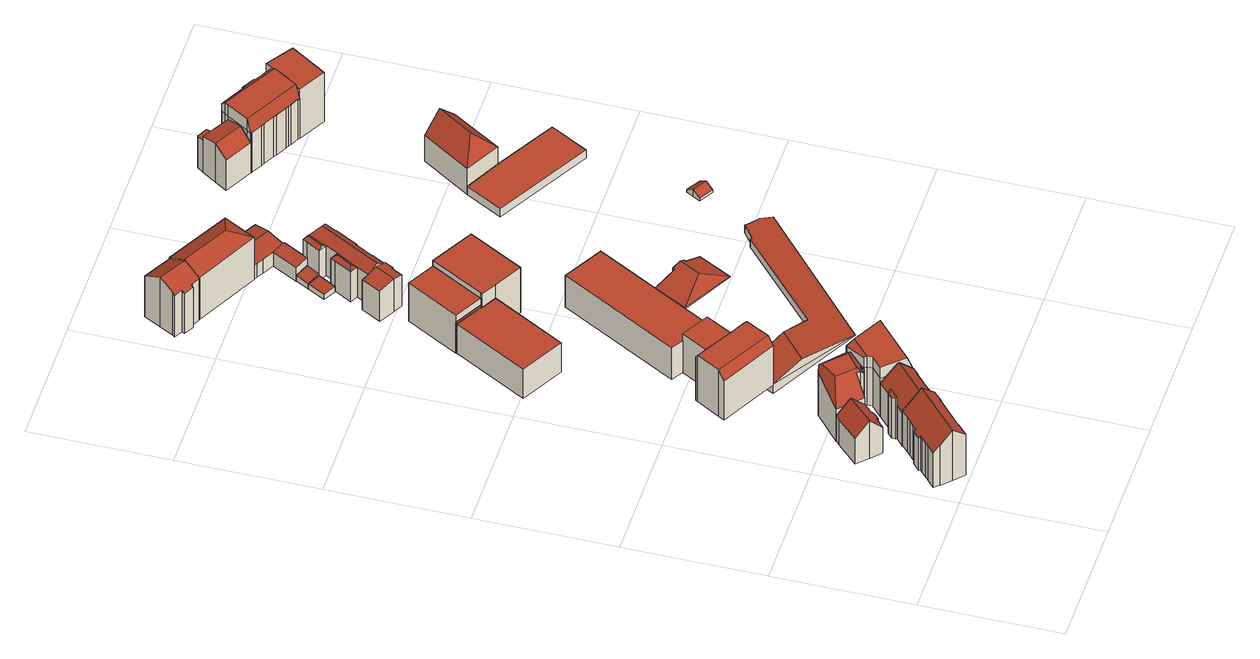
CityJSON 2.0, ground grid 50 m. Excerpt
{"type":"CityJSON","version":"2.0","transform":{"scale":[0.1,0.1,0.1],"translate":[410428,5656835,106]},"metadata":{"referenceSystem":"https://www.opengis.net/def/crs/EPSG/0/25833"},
"CityObjects":{
"building1":{"type":"Building","attributes":{"Dachtyp_tdc":"tdcGableRoof","Gemeindeschluessel":14612000,"Dachneigung":45.26,"QualitaetDacherkennung":53,"Geometrietyp2DReferenz":"3000","measuredHeight":22.26,"function":"31001_9998","roofType":"3100"},"geometry":[{"type":"Solid","lod":"2","boundaries":[[[[0,1,2,3]],[[1,4,5,2]],[[4,6,7,5]],[[6,8,9,7]],[[8,10,11,9]],[[10,12,13,11]],[[12,14,15,13]],[[14,16,17,15]],[[16,18,19,17]],[[18,20,21,19]],[[20,22,23,21]],[[22,24,25,23]],[[24,26,27,25]],[[26,28,29,27]],[[28,30,31,29]],[[30,32,33,31]],[[32,34,35,33]],[[34,36,37,35]],[[36,38,39,37]],[[38,40,41,39]],[[40,42,43,41]],[[42,44,45,43]],[[44,0,3,45]],[[40,38,36,34,32,30,28,26,24,22,20,18,16,14,12,10]],[[10,8,6,4,1,0,44,42,40]],[[3,2,5,7,9,11,13,15,17,19,21,23,25,27,29,31,33,35,37,39,41,43,45]]]],"semantics":{"surfaces":[{"type":"WallSurface"},{"type":"RoofSurface"},{"type":"GroundSurface"}],"values":[[0,0,0,0,0,0,0,0,0,0,0,0,0,0,0,0,0,0,0,0,0,0,0,1,1,2]]}}]},
"building2":{"type":"Building","attributes":{"Dachtyp_tdc":"tdcGableRoof","Gemeindeschluessel":14612000,"Dachneigung":45.04,"QualitaetDacherkennung":63,"Geometrietyp2DReferenz":"3000","measuredHeight":16.46,"function":"31001_9998","roofType":"3100"},"geometry":[{"type":"Solid","lod":"2","boundaries":[[[[46,47,48,49]],[[47,50,51,48]],[[50,52,53,51]],[[52,54,55,53]],[[54,56,57,55]],[[56,58,59,57]],[[58,60,61,59]],[[60,62,63,61]],[[62,64,65,63]],[[64,66,67,65]],[[66,68,69,67]],[[68,70,71,69]],[[70,72,73,71]],[[72,46,49,73]],[[68,66,64,62,60]],[[60,58,56,54,52,50,47,46,72,70,68]],[[49,48,51,53,55,57,59,61,63,65,67,69,71,73]]]],"semantics":{"surfaces":[{"type":"WallSurface"},{"type":"RoofSurface"},{"type":"GroundSurface"}],"values":[[0,0,0,0,0,0,0,0,0,0,0,0,0,0,1,1,2]]}}]},
"building3":{"type":"Building","attributes":{"Gemeindeschluessel":14612000,"Geometrietyp2DReferenz":"3000","function":"31001_9998","roofType":"9999"},"children":["building3-1","building3-2"]},
"building3-1":{"type":"BuildingPart","attributes":{"Dachtyp_tdc":"tdcGableRoof","Dachneigung":44.86,"QualitaetDacherkennung":52,"Geometrietyp2DReferenz":"3000","measuredHeight":21.3,"roofType":"3100"},"parents":["building3"],"geometry":[{"type":"MultiSurface","lod":"2","boundaries":[[[74,75,76,77]],[[75,78,79,76]],[[78,80,81,79]],[[80,82,83,81]],[[82,84,85,83]],[[84,86,87,85]],[[86,88,89,87]],[[88,90,91,89]],[[90,92,93,91]],[[94,95,96]],[[95,97,98,96]],[[97,99,100,98]],[[99,101,102,100]],[[101,103,104,102]],[[103,74,77,104]],[[99,97,95,94,92,90,88,86]],[[86,84,82,80,78,75,74,103,101,99]],[[77,76,79,81,83,85,87,89,91,93,96,98,100,102,104]]],"semantics":{"surfaces":[{"type":"WallSurface"},{"type":"RoofSurface"},{"type":"GroundSurface"}],"values":[0,0,0,0,0,0,0,0,0,0,0,0,0,0,0,1,1,2]}}]},
"building3-2":{"type":"BuildingPart","attributes":{"Dachtyp_tdc":"tdcPolyFlatRoof","Dachneigung":35.44,"QualitaetDacherkennung":41,"Geometrietyp2DReferenz":"3000","measuredHeight":18.34,"roofType":"2100"},"parents":["building3"],"geometry":[{"type":"MultiSurface","lod":"2","boundaries":[[[105,106,107,93,92]],[[106,108,109,107]],[[108,110,111,109]],[[110,112,113,111]],[[112,114,94,96,113]],[[114,112,110,108,106,105]],[[93,107,109,111,113,96]]],"semantics":{"surfaces":[{"type":"WallSurface"},{"type":"RoofSurface"},{"type":"GroundSurface"}],"values":[0,0,0,0,0,1,2]}}]},
"building4":{"type":"Building","attributes":{"Dachtyp_tdc":"tdcFreeFormRoof","Gemeindeschluessel":14612000,"Dachneigung":48.27,"QualitaetDacherkennung":32,"Geometrietyp2DReferenz":"3000","measuredHeight":21.83,"function":"31001_9998","roofType":"5000"},"geometry":[{"type":"Solid","lod":"2","boundaries":[[[[115,116,117,118]],[[116,119,120,117]],[[119,121,122,120]],[[121,123,124,122]],[[121,125,126,127,128,123]],[[129,130,131,132,128,127]],[[133,134,135,130,129]],[[136,134,133,126,125,119,116,115]],[[126,133,129,127]],[[135,131,130]],[[136,135,134]],[[121,119,125]],[[124,137,138,139,140,141,118,117,120,122]],[[123,128,137,124]],[[128,132,138,137]],[[132,131,139,138]],[[131,135,140,139]],[[135,136,141,140]],[[136,115,118,141]]]],"semantics":{"surfaces":[{"type":"WallSurface"},{"type":"RoofSurface"},{"type":"GroundSurface"}],"values":[[0,0,0,0,1,1,1,1,1,0,0,0,2,0,0,0,0,0,0]]}}]},
"building5":{"type":"Building","attributes":{"Dachtyp_tdc":"tdcFreeFormRoof","Gemeindeschluessel":14612000,"Dachneigung":0.909,"QualitaetDacherkennung":55,"Geometrietyp2DReferenz":"3000","measuredHeight":21.91,"function":"31001_9998","roofType":"5000"},"geometry":[{"type":"Solid","lod":"2","boundaries":[[[[142,143,141,144]],[[143,145,140,141]],[[145,146,147,140]],[[146,148,149,147]],[[148,150,151,149]],[[150,152,153,151]],[[152,154,155,153]],[[154,156,157,155]],[[156,142,144,157]],[[158,159,160,152,150]],[[161,162,163,164]],[[165,160,159,164,163,166,167]],[[154,165,167,156]],[[156,167,166,142]],[[142,166,163,162,143]],[[152,160,165,154]],[[146,164,159,148]],[[145,161,164,146]],[[143,162,161,145]],[[159,158,148]],[[148,158,150]],[[144,141,140,147,149,151,153,155,157]]]],"semantics":{"surfaces":[{"type":"WallSurface"},{"type":"RoofSurface"},{"type":"GroundSurface"}],"values":[[0,0,0,0,0,0,0,0,0,1,1,1,0,0,0,0,0,0,0,0,0,2]]}}]},
"building6":{"type":"Building","attributes":{"Dachtyp_tdc":"tdcCutGableRoof","Gemeindeschluessel":14612000,"Dachneigung":1.21,"QualitaetDacherkennung":62,"Geometrietyp2DReferenz":"3000","measuredHeight":20.6,"function":"31001_9998","roofType":"9999"},"geometry":[{"type":"Solid","lod":"2","boundaries":[[[[168,169,170,171]],[[169,172,173,170]],[[172,174,175,173]],[[174,176,177,175]],[[176,178,179,177]],[[178,180,181,179]],[[180,182,183,181]],[[182,184,185,183]],[[184,186,187,185]],[[186,168,171,187]],[[172,169,168,186]],[[184,182,180,178,176,174]],[[186,184,174,172]],[[171,170,173,175,177,179,181,183,185,187]]]],"semantics":{"surfaces":[{"type":"WallSurface"},{"type":"RoofSurface"},{"type":"GroundSurface"}],"values":[[0,0,0,0,0,0,0,0,0,0,1,1,1,2]]}}]},
"building7":{"type":"Building","attributes":{"Gemeindeschluessel":14612000,"Geometrietyp2DReferenz":"3000","function":"31001_9998","roofType":"9999"},"children":["building7-1","building7-2"]},
"building7-1":{"type":"BuildingPart","attributes":{"Dachtyp_tdc":"tdcPolyFlatRoof","Dachneigung":0,"QualitaetDacherkennung":76,"Geometrietyp2DReferenz":"3000","measuredHeight":12.84,"roofType":"1000"},"parents":["building7"],"geometry":[{"type":"MultiSurface","lod":"2","boundaries":[[[188,189,190,191]],[[189,192,193,190]],[[192,194,195,193]],[[196,188,191,197]],[[196,194,192,189,188]],[[191,190,193,195,197]]],"semantics":{"surfaces":[{"type":"WallSurface"},{"type":"RoofSurface"},{"type":"GroundSurface"}],"values":[0,0,0,0,1,2]}}]},
"building7-2":{"type":"BuildingPart","attributes":{"Dachtyp_tdc":"tdcPolyFlatRoof","Dachneigung":0,"QualitaetDacherkennung":30,"Geometrietyp2DReferenz":"3000","measuredHeight":13.45,"roofType":"1000"},"parents":["building7"],"geometry":[{"type":"MultiSurface","lod":"2","boundaries":[[[198,199,196,197,200]],[[199,198,201,202,203]],[[195,204,205,200,197]],[[203,202,204,195,194]],[[202,201,205,204]],[[201,198,200,205]]],"semantics":{"surfaces":[{"type":"WallSurface"},{"type":"RoofSurface"},{"type":"GroundSurface"}],"values":[0,1,2,0,0,0]}}]},
"building8":{"type":"Building","attributes":{"Gemeindeschluessel":14612000,"Geometrietyp2DReferenz":"3000","function":"31001_9998","roofType":"9999"},"children":["building8-1","building8-2"]},
"building8-1":{"type":"BuildingPart","attributes":{"Dachtyp_tdc":"tdcPolyFlatRoof","Dachneigung":0,"QualitaetDacherkennung":48,"Geometrietyp2DReferenz":"3000","measuredHeight":17.02,"roofType":"1000"},"parents":["building8"],"geometry":[{"type":"MultiSurface","lod":"2","boundaries":[[[206,207,208,209]],[[210,211,207,206,212]],[[211,213,208,207]],[[213,214,215,209,208]],[[214,213,211,210]]],"semantics":{"surfaces":[{"type":"GroundSurface"},{"type":"WallSurface"},{"type":"RoofSurface"}],"values":[0,1,1,1,2]}}]},
"building8-2":{"type":"BuildingPart","attributes":{"Dachtyp_tdc":"tdcPolyFlatRoof","Dachneigung":0,"QualitaetDacherkennung":62,"Geometrietyp2DReferenz":"3000","measuredHeight":14.03,"roofType":"1000"},"parents":["building8"],"geometry":[{"type":"MultiSurface","lod":"2","boundaries":[[[216,212,206,217]],[[215,218,219,209]],[[218,220,221,219]],[[220,216,217,221]],[[220,218,215,212,216]],[[217,206,209,219,221]]],"semantics":{"surfaces":[{"type":"WallSurface"},{"type":"RoofSurface"},{"type":"GroundSurface"}],"values":[0,0,0,0,1,2]}}]},
"building9":{"type":"Building","attributes":{"Dachtyp_tdc":"tdcPolyFlatRoof","Gemeindeschluessel":14612000,"Dachneigung":0,"QualitaetDacherkennung":0,"Geometrietyp2DReferenz":"3000","BezugspunktDach":"2000","measuredHeight":16.79,"function":"31001_9998"},"geometry":[{"type":"MultiSurface","lod":"2","boundaries":[[[222,223,224,225]],[[225,224,226,227]],[[224,223,228,226]],[[223,222,229,228]],[[222,225,227,229]],[[227,226,228,229]]],"semantics":{"surfaces":[{"type":"RoofSurface"},{"type":"WallSurface"},{"type":"GroundSurface"}],"values":[0,1,1,1,1,2]}}]},
"building10":{"type":"Building","attributes":{"Dachtyp_tdc":"tdcGableRoof","Gemeindeschluessel":14612000,"Dachneigung":29.81,"QualitaetDacherkennung":70,"Geometrietyp2DReferenz":"3000","measuredHeight":22.04,"function":"31001_9998","roofType":"3100"},"geometry":[{"type":"Solid","lod":"2","boundaries":[[[[230,231,232,233]],[[231,234,235,232]],[[234,236,237,235]],[[236,238,239,237]],[[238,240,241,239]],[[240,242,243,241]],[[242,244,245,243]],[[244,246,247,245]],[[246,248,249,247]],[[248,250,251,249]],[[250,252,253,251]],[[252,254,255,253]],[[254,256,257,255]],[[256,258,259,257]],[[258,260,261,259]],[[260,230,233,261]],[[256,254,252,250,248,246]],[[246,244,242,240,238,236,234,231,230,260,258,256]],[[233,232,235,237,239,241,243,245,247,249,251,253,255,257,259,261]]]],"semantics":{"surfaces":[{"type":"WallSurface"},{"type":"RoofSurface"},{"type":"GroundSurface"}],"values":[[0,0,0,0,0,0,0,0,0,0,0,0,0,0,0,0,1,1,2]]}}]},
"building11":{"type":"Building","attributes":{"Dachtyp_tdc":"tdcPolyFlatRoof","Gemeindeschluessel":14612000,"Dachneigung":0,"QualitaetDacherkennung":60,"Geometrietyp2DReferenz":"3000","measuredHeight":19.89,"function":"31001_9998","roofType":"1000"},"geometry":[{"type":"Solid","lod":"2","boundaries":[[[[262,263,264,265]],[[263,266,267,264]],[[266,268,269,267]],[[268,270,271,269]],[[270,272,273,271]],[[272,274,275,273]],[[274,262,265,275]],[[274,272,270,268,266,263,262]],[[265,264,267,269,271,273,275]]]],"semantics":{"surfaces":[{"type":"WallSurface"},{"type":"RoofSurface"},{"type":"GroundSurface"}],"values":[[0,0,0,0,0,0,0,1,2]]}}]},
"building12":{"type":"Building","attributes":{"Dachtyp_tdc":"tdcFreeFormRoof","Gemeindeschluessel":14612000,"Dachneigung":14.48,"QualitaetDacherkennung":11,"Geometrietyp2DReferenz":"3000","measuredHeight":6.38,"function":"31001_9998","roofType":"5000"},"geometry":[{"type":"Solid","lod":"2","boundaries":[[[[276,277,278,279]],[[277,280,281,278]],[[280,282,283,281]],[[282,284,285,283]],[[284,286,287,285]],[[286,288,289,287]],[[288,290,291,289]],[[290,292,293,291]],[[292,294,295,293]],[[294,276,279,295]],[[277,276,294,292,290,288,286,296,297,280]],[[297,296,284,282]],[[282,280,297]],[[286,284,296]],[[279,278,281,283,285,287,289,291,293,295]]]],"semantics":{"surfaces":[{"type":"WallSurface"},{"type":"RoofSurface"},{"type":"GroundSurface"}],"values":[[0,0,0,0,0,0,0,0,0,0,1,1,0,0,2]]}}]},
"building13":{"type":"Building","attributes":{"Dachtyp_tdc":"tdcPolyFlatRoof","Gemeindeschluessel":14612000,"Dachneigung":4.4,"QualitaetDacherkennung":63,"Geometrietyp2DReferenz":"3000","measuredHeight":2.59,"function":"31001_9998","roofType":"2100"},"geometry":[{"type":"Solid","lod":"2","boundaries":[[[[298,299,300,301]],[[299,302,303,300]],[[302,304,305,303]],[[304,306,307,305]],[[306,308,309,307]],[[308,298,301,309]],[[308,306,304,302,299,298]],[[301,300,303,305,307,309]]]],"semantics":{"surfaces":[{"type":"WallSurface"},{"type":"RoofSurface"},{"type":"GroundSurface"}],"values":[[0,0,0,0,0,0,1,2]]}}]},
"building14":{"type":"Building","attributes":{"Gemeindeschluessel":14612000,"Geometrietyp2DReferenz":"3000","function":"31001_9998","roofType":"9999"},"children":["building14-1","building14-2","building14-3","building14-4"]},
"building14-1":{"type":"BuildingPart","attributes":{"Dachtyp_tdc":"tdcFreeFormRoof","Dachneigung":43.08,"QualitaetDacherkennung":22,"Geometrietyp2DReferenz":"3000","measuredHeight":14.71,"roofType":"5000"},"parents":["building14"],"geometry":[{"type":"MultiSurface","lod":"2","boundaries":[[[310,311,312,313,314]],[[315,316,317,318,319,320]],[[321,322,316,315]],[[322,323,317,316]],[[323,324,318,317]],[[321,315,320,310]],[[312,324,323,313]],[[323,322,321,314,313]],[[321,310,314]]],"semantics":{"surfaces":[{"type":"RoofSurface"},{"type":"GroundSurface"},{"type":"WallSurface"}],"values":[0,1,2,2,2,2,0,0,0]}}]},
"building14-2":{"type":"BuildingPart","attributes":{"Dachtyp_tdc":"tdcGableRoof","Dachneigung":10.67,"QualitaetDacherkennung":15,"Geometrietyp2DReferenz":"3000","measuredHeight":14.46,"roofType":"3100"},"parents":["building14"],"geometry":[{"type":"MultiSurface","lod":"2","boundaries":[[[325,326,327,328]],[[326,329,330,327]],[[329,331,332,330]],[[331,333,334,332]],[[333,335,336,337,334]],[[338,339,340,341,342]],[[339,325,328,340]],[[343,344,335,333,331,329]],[[329,326,325,339,338,345,346,343]],[[328,327,330,332,334,337,347,348,341,340]]],"semantics":{"surfaces":[{"type":"WallSurface"},{"type":"RoofSurface"},{"type":"GroundSurface"}],"values":[0,0,0,0,0,0,0,1,1,2]}}]},
"building14-3":{"type":"BuildingPart","attributes":{"Dachtyp_tdc":"tdcFreeFormRoof","Dachneigung":37.88,"QualitaetDacherkennung":12,"Geometrietyp2DReferenz":"3000","measuredHeight":16.09,"roofType":"5000"},"parents":["building14"],"geometry":[{"type":"MultiSurface","lod":"2","boundaries":[[[349,350,351,352]],[[350,353,354,351]],[[353,355,356,354]],[[355,342,341,356]],[[336,310,320,337]],[[324,357,358,318]],[[357,359,360,361,358]],[[362,363,364,365,366]],[[363,367,368,364]],[[367,369,370,368]],[[369,349,352,370]],[[363,362,371]],[[362,359,357,324,372,311,310,336,344,373,371]],[[373,345,342,355,353,350,349,369,367,363,371]],[[352,351,354,356,341,348,347,337,320,319,318,358,361,365,364,368,370]]],"semantics":{"surfaces":[{"type":"WallSurface"},{"type":"RoofSurface"},{"type":"GroundSurface"}],"values":[0,0,0,0,0,0,0,0,0,0,0,1,1,1,2]}}]},
"building14-4":{"type":"BuildingPart","attributes":{"Dachtyp_tdc":"tdcHipAndGableRoof","Dachneigung":41.11,"QualitaetDacherkennung":27,"Geometrietyp2DReferenz":"3000","measuredHeight":14.58,"roofType":"5000"},"parents":["building14"],"geometry":[{"type":"MultiSurface","lod":"2","boundaries":[[[360,374,375,361]],[[374,376,377,375]],[[376,378,379,377]],[[378,366,365,379]],[[366,378,380]],[[378,376,374,381,380]],[[360,366,380,381]],[[360,381,374]],[[365,361,375,377,379]]],"semantics":{"surfaces":[{"type":"WallSurface"},{"type":"RoofSurface"},{"type":"GroundSurface"}],"values":[0,0,0,0,1,1,1,0,2]}}]},
"building15":{"type":"Building","attributes":{"Dachtyp_tdc":"tdcFreeFormRoof","Gemeindeschluessel":14612000,"Dachneigung":26.52,"QualitaetDacherkennung":3,"Geometrietyp2DReferenz":"3000","measuredHeight":21.88,"function":"31001_9998","roofType":"5000"},"geometry":[{"type":"Solid","lod":"2","boundaries":[[[[382,383,384,385]],[[383,386,261,384]],[[386,387,259,261]],[[387,388,255,259]],[[388,382,385,255]],[[387,386,389,388]],[[390,389,386,383]],[[390,383,382]],[[389,390,382,388]],[[385,384,261,259,255]]]],"semantics":{"surfaces":[{"type":"WallSurface"},{"type":"RoofSurface"},{"type":"GroundSurface"}],"values":[[0,0,0,0,0,0,1,1,1,2]]}}]},
"building16":{"type":"Building","attributes":{"Dachtyp_tdc":"tdcPolyFlatRoof","Gemeindeschluessel":14612000,"Dachneigung":10.54,"QualitaetDacherkennung":53,"Geometrietyp2DReferenz":"3000","measuredHeight":3.41,"function":"31001_9998","roofType":"2100"},"geometry":[{"type":"Solid","lod":"2","boundaries":[[[[391,392,393,394]],[[392,395,396,393]],[[395,397,398,396]],[[397,391,394,398]],[[397,395,392,391]],[[394,393,396,398]]]],"semantics":{"surfaces":[{"type":"WallSurface"},{"type":"RoofSurface"},{"type":"GroundSurface"}],"values":[[0,0,0,0,1,2]]}}]},
"building17":{"type":"Building","attributes":{"Dachtyp_tdc":"tdcHipAndGableRoof","Gemeindeschluessel":14612000,"Dachneigung":12.04,"QualitaetDacherkennung":28,"Geometrietyp2DReferenz":"3000","measuredHeight":3.07,"function":"31001_9998","roofType":"5000"},"geometry":[{"type":"Solid","lod":"2","boundaries":[[[[399,400,401,402]],[[400,403,404,401]],[[403,405,406,404]],[[405,407,408,406]],[[407,409,410,408]],[[409,411,412,410]],[[411,413,414,412]],[[413,415,416,414]],[[415,399,402,416]],[[411,409,417]],[[409,407,405,403,400,417]],[[400,399,415,413,411,417]],[[402,401,404,406,408,410,412,414,416]]]],"semantics":{"surfaces":[{"type":"WallSurface"},{"type":"RoofSurface"},{"type":"GroundSurface"}],"values":[[0,0,0,0,0,0,0,0,0,1,1,1,2]]}}]},
"building18":{"type":"Building","attributes":{"Gemeindeschluessel":14612000,"Geometrietyp2DReferenz":"3000","function":"31001_9998","roofType":"9999"},"children":["building18-1","building18-2"]},
"building18-1":{"type":"BuildingPart","attributes":{"Dachtyp_tdc":"tdcGableRoof","Dachneigung":10.11,"QualitaetDacherkennung":75,"Geometrietyp2DReferenz":"3000","measuredHeight":7.27,"roofType":"3100"},"parents":["building18"],"geometry":[{"type":"MultiSurface","lod":"2","boundaries":[[[418,419,420,421]],[[419,422,384,420]],[[422,423,424,384]],[[423,425,385,424]],[[425,426,427,385]],[[426,428,429,427]],[[428,430,431,429]],[[430,432,433,431]],[[432,434,435,433]],[[418,421,436,437]],[[432,430,428,426,425,423]],[[423,422,419,418,437,438,434,432]],[[421,420,384,424,385,427,429,431,433,435,436]]],"semantics":{"surfaces":[{"type":"WallSurface"},{"type":"RoofSurface"},{"type":"GroundSurface"}],"values":[0,0,0,0,0,0,0,0,0,0,1,1,2]}}]},
"building18-2":{"type":"BuildingPart","attributes":{"Dachtyp_tdc":"tdcPolyFlatRoof","Dachneigung":11.59,"QualitaetDacherkennung":78,"Geometrietyp2DReferenz":"3000","measuredHeight":7.01,"roofType":"2100"},"parents":["building18"],"geometry":[{"type":"MultiSurface","lod":"2","boundaries":[[[439,440,441,435,434]],[[440,442,443,441]],[[442,444,445,443]],[[444,437,436,445]],[[437,444,442,440,439,438]],[[435,441,443,445,436]]],"semantics":{"surfaces":[{"type":"WallSurface"},{"type":"RoofSurface"},{"type":"GroundSurface"}],"values":[0,0,0,0,1,2]}}]},
"building19":{"type":"Building","attributes":{"Gemeindeschluessel":14612000,"Dachneigung":58.35,"Dachorientierung":-60.21,"MittlereTraufHoehe":111.37,"QualitaetDacherkennung":83,"ObjektHoehe":2.89,"BodenHoehe":109.8,"Geometrietyp2DReferenz":"3000","AbsoluteHoehe":112.69,"Dachflaeche":41.8,"measuredHeight":2.89,"function":"31001_9998","roofType":"3100","storeysAboveGround":1},"geometry":[{"type":"MultiSurface","lod":"2","boundaries":[[[446,447,448,449]],[[447,450,451,448]],[[450,452,453,451]],[[452,454,455,453]],[[454,456,457,455]],[[456,458,459,457]],[[458,446,449,459]],[[447,446,458,456]],[[456,454,452,450,447]],[[449,448,451,453,455,457,459]]],"semantics":{"surfaces":[{"type":"WallSurface"},{"type":"RoofSurface"},{"type":"GroundSurface"}],"values":[0,0,0,0,0,0,0,1,1,2]}}]},
"building20":{"type":"Building","attributes":{"Dachtyp_tdc":"tdcPolyFlatRoof","Gemeindeschluessel":14612000,"Dachneigung":0,"QualitaetDacherkennung":3,"Geometrietyp2DReferenz":"3000","measuredHeight":3.52,"function":"31001_9998","roofType":"1000"},"geometry":[{"type":"Solid","lod":"2","boundaries":[[[[460,461,462,463]],[[461,464,465,462]],[[464,466,467,465]],[[466,468,469,467]],[[468,460,463,469]],[[468,466,464,461,460]],[[463,462,465,467,469]]]],"semantics":{"surfaces":[{"type":"WallSurface"},{"type":"RoofSurface"},{"type":"GroundSurface"}],"values":[[0,0,0,0,0,1,2]]}}]},
"building21":{"type":"Building","attributes":{"Gemeindeschluessel":14612000,"Geometrietyp2DReferenz":"3000","function":"31001_9998","roofType":"9999"},"children":["building21-1","building21-2"]},
"building21-1":{"type":"BuildingPart","attributes":{"Dachtyp_tdc":"tdcGableRoof","Dachneigung":40.7,"QualitaetDacherkennung":53,"Geometrietyp2DReferenz":"3000","measuredHeight":17.48,"roofType":"3100"},"parents":["building21"],"geometry":[{"type":"MultiSurface","lod":"2","boundaries":[[[470,471,472,473,474]],[[475,476,477,478,479,480,481]],[[472,471,475,481]],[[471,470,476,475]],[[470,482,477,476]],[[482,483,478,477]],[[483,474,479,478]],[[474,473,484,480,479]],[[472,481,485]],[[474,483,482,470]]],"semantics":{"surfaces":[{"type":"RoofSurface"},{"type":"GroundSurface"},{"type":"WallSurface"}],"values":[0,1,2,2,2,2,2,2,2,0]}}]},
"building21-2":{"type":"BuildingPart","attributes":{"Dachtyp_tdc":"tdcPolyFlatRoof","Dachneigung":0,"QualitaetDacherkennung":41,"Geometrietyp2DReferenz":"3000","measuredHeight":14.03,"roofType":"1000"},"parents":["building21"],"geometry":[{"type":"MultiSurface","lod":"2","boundaries":[[[486,485,481,487]],[[484,488,489,480]],[[488,486,487,489]],[[488,484,485,486]],[[487,481,480,489]]],"semantics":{"surfaces":[{"type":"WallSurface"},{"type":"RoofSurface"},{"type":"GroundSurface"}],"values":[0,0,0,1,2]}}]},
"building22":{"type":"Building","attributes":{"Dachtyp_tdc":"tdcFreeFormRoof","Gemeindeschluessel":14612000,"Dachneigung":45.71,"QualitaetDacherkennung":2,"Geometrietyp2DReferenz":"3000","measuredHeight":18.59,"function":"31001_9998","roofType":"5000"},"geometry":[{"type":"Solid","lod":"2","boundaries":[[[[490,491,492,493]],[[491,494,495,492]],[[494,496,497,495]],[[496,490,493,497]],[[498,499,496,494]],[[498,494,491]],[[499,498,491,490]],[[499,490,496]],[[493,492,495,497]]]],"semantics":{"surfaces":[{"type":"WallSurface"},{"type":"RoofSurface"},{"type":"GroundSurface"}],"values":[[0,0,0,0,1,1,1,0,2]]}}]},
"building23":{"type":"Building","attributes":{"Dachtyp_tdc":"tdcFreeFormRoof","Gemeindeschluessel":14612000,"Dachneigung":1.12,"QualitaetDacherkennung":50,"Geometrietyp2DReferenz":"3000","measuredHeight":22.68,"function":"31001_9998","roofType":"5000"},"geometry":[{"type":"Solid","lod":"2","boundaries":[[[[500,501,502,503]],[[504,505,506,507]],[[505,508,509,506]],[[508,510,511,509]],[[510,512,513,511]],[[512,514,515,513]],[[514,516,517,515]],[[516,518,519,517]],[[518,520,521,519]],[[520,522,523,521]],[[522,524,525,523]],[[524,526,527,525]],[[528,529,530,531]],[[529,532,533,530]],[[532,534,535,533]],[[536,537,538,539,526,540,522,520,541,542,543,544,545,546]],[[547,548,549,550,551,552,553,554,555,556,557,558,559,560]],[[561,549,548,562]],[[562,548,547,563]],[[508,546,545,510]],[[505,536,546,508]],[[510,545,544,512]],[[512,544,543,514]],[[514,543,542,516]],[[516,542,541,518]],[[518,541,520]],[[522,540,524]],[[524,540,526]],[[526,539,564]],[[564,539,538,565]],[[535,566,567,503,502,568,569,570,571,572,507,506,509,511,513,515,517,519,521,523,525,527,477,573,475,574,531,530,533]],[[501,575,568,502]],[[575,576,569,568]],[[576,561,570,569]],[[561,562,571,570]],[[562,563,572,571]],[[563,504,507,572]],[[526,564,477,527]],[[564,565,573,477]],[[565,577,475,573]],[[577,578,574,475]],[[578,528,531,574]],[[579,538,537,580,547,560]],[[504,580,537,536,505]],[[563,547,580,504]],[[565,538,579,577]],[[577,579,560,578]],[[578,560,559,528]],[[528,559,558,529]],[[529,558,557,532]],[[532,557,556,534]],[[534,556,555,581]],[[581,555,554,582]],[[582,554,553,500]],[[500,553,552,501]],[[501,552,551,575]],[[575,551,550,576]],[[576,550,549,561]],[[534,581,566,535]],[[581,582,567,566]],[[582,500,503,567]]]],"semantics":{"surfaces":[{"type":"WallSurface"},{"type":"RoofSurface"},{"type":"GroundSurface"}],"values":[[0,0,0,0,0,0,0,0,0,0,0,0,0,0,0,1,1,0,0,0,0,0,0,0,0,0,0,0,0,0,2,0,0,0,0,0,0,0,0,0,0,0,1,0,0,0,0,0,0,0,0,0,0,0,0,0,0,0,0,0,0]]}}]},
"building24":{"type":"Building","attributes":{"Dachtyp_tdc":"tdcPolyFlatRoof","Gemeindeschluessel":14612000,"Dachneigung":0,"QualitaetDacherkennung":62,"Geometrietyp2DReferenz":"3000","measuredHeight":21.67,"function":"31001_9998","roofType":"1000"},"geometry":[{"type":"Solid","lod":"2","boundaries":[[[[583,584,585,586]],[[584,587,588,585]],[[587,589,590,588]],[[589,591,592,590]],[[591,583,586,592]],[[591,589,587,584,583]],[[586,585,588,590,592]]]],"semantics":{"surfaces":[{"type":"WallSurface"},{"type":"RoofSurface"},{"type":"GroundSurface"}],"values":[[0,0,0,0,0,1,2]]}}]}
},
"vertices":[
[227,126,222],[225,128,225],[225,128,42],[227,126,42],[130,42,225],[130,42,42],[132,40,222],[132,40,42],[95,6,222],[95,6,42],[59,39,264],[59,39,42],[25,71,217],[25,71,42],[26,73,217],[26,73,42],[9,90,193],[9,90,42],[36,115,193],[36,115,42],[50,127,193],[50,127,42],[68,144,193],[68,144,42],[78,153,193],[78,153,42],[73,158,185],[73,158,42],[100,182,186],[100,182,42],[105,177,193],[105,177,42],[117,188,193],[117,188,42],[134,204,193],[134,204,42],[147,216,193],[147,216,42],[174,241,193],[174,241,42],[224,191,264],[224,191,42],[257,158,225],[257,158,42],[259,156,222],[259,156,42],
[185,352,153],[189,348,148],[189,348,40],[185,352,40],[188,338,141],[188,338,40],[170,322,143],[170,322,40],[160,320,148],[160,320,40],[157,323,153],[157,323,40],[123,292,154],[123,292,40],[87,327,205],[87,327,40],[48,364,151],[48,364,40],[122,438,151],[122,438,40],[138,454,150],[138,454,40],[177,415,205],[177,415,40],[214,379,152],[214,379,40],[197,362,153],[197,362,40],
[347,237,199],[344,240,204],[344,240,38],[347,237,38],[289,188,203],[289,188,38],[291,186,200],[291,186,38],[259,156,200],[259,156,38],[257,158,203],[257,158,38],[221,194,251],[221,194,38],[174,241,185],[174,241,38],[203,267,185],[203,267,38],[203,268,185],[203,268,38],[235,297,185],[235,297,186],[235,297,38],[290,348,186],[290,348,38],[334,299,251],[334,299,38],[367,262,204],[367,262,38],[372,260,199],[372,260,38],
[203,268,222],[200,271,218],[200,271,38],[202,285,212],[202,285,38],[220,302,212],[220,302,38],[231,300,218],[231,300,38],[235,297,222],
[307,421,222],[287,404,219],[287,404,37],[307,421,37],[267,407,241],[267,407,37],[255,419,244],[255,419,37],[214,379,179],[214,379,37],[266,408,243],[268,420,255],[209,477,255],[138,454,179],[254,535,255],[256,544,248],[254,545,244],[242,544,227],[326,465,255],[357,469,233],[366,484,217],[321,412,200],[138,454,37],[242,544,37],[254,545,37],[366,484,37],[321,412,37],
[331,406,205],[321,412,205],[331,406,37],[366,484,205],[397,467,205],[397,467,37],[503,409,205],[503,409,37],[506,388,205],[506,388,37],[367,262,205],[367,262,37],[290,348,205],[290,348,37],[331,385,205],[331,385,37],[503,409,255],[503,409,256],[355,276,256],[366,484,247],[321,412,252],[330,406,254],[397,467,254],[290,348,254],[331,406,254],[331,385,254],
[336,721,213],[134,829,211],[134,829,40],[336,721,40],[145,850,246],[145,850,40],[193,935,244],[193,935,40],[198,943,231],[198,943,40],[250,915,231],[250,915,40],[349,859,232],[349,859,40],[396,834,233],[396,834,40],[392,827,244],[392,827,40],[346,741,246],[346,741,40],
[335,1655,186],[190,1393,186],[190,1393,57],[335,1655,57],[36,1478,186],[36,1478,57],[181,1741,186],[181,1741,57],[281,1685,186],[281,1685,57],
[284,1691,192],[281,1685,192],[284,1691,57],[185,1745,192],[184,1746,192],[181,1741,192],[184,1746,57],[185,1745,57],
[407,963,46],[349,859,46],[250,915,46],[307,1018,46],[407,963,216],[349,859,216],[407,963,186],[250,915,216],[307,1018,216],[307,1018,186],
[642,1389,186],[642,1389,46],[265,1042,186],[265,1042,46],[500,1468,186],[500,1468,46],
[290,1935,222],[185,1745,222],[284,1691,222],[389,1881,222],[284,1691,54],[389,1881,54],[185,1745,54],[290,1935,54],
[124,2593,220],[98,2607,220],[98,2607,38],[124,2593,38],[92,2610,220],[92,2610,38],[87,2601,214],[87,2601,38],[51,2620,214],[51,2620,38],[56,2631,221],[56,2631,38],[26,2647,220],[26,2647,38],[33,2656,227],[33,2656,38],[59,2704,258],[59,2704,38],[93,2766,218],[93,2766,38],[162,2728,218],[162,2728,38],[189,2713,218],[189,2713,38],[193,2712,218],[193,2712,38],[159,2649,258],[159,2649,38],[140,2613,235],[140,2613,38],[128,2591,220],[128,2591,38],
[545,1797,245],[436,1600,245],[436,1600,46],[545,1797,46],[335,1655,245],[335,1655,46],[281,1685,245],[281,1685,46],[284,1691,245],[284,1691,46],[389,1881,245],[389,1881,46],[390,1882,245],[390,1882,46],
[1105,986,17],[1136,949,5],[1136,949,1],[1105,986,1],[672,542,5],[672,542,1],[336,721,41],[336,721,1],[396,834,33],[396,834,1],[667,699,36],[667,699,1],[982,982,38],[982,982,1],[988,978,36],[988,978,1],[1043,1019,34],[1043,1019,1],[1064,1006,28],[1064,1006,1],[562,751,64],[455,658,64],
[326,2229,63],[360,2292,63],[360,2292,41],[326,2229,41],[405,2268,66],[405,2268,41],[392,2245,66],[392,2245,41],[379,2222,66],[379,2222,41],[370,2205,66],[370,2205,41],
[362,2128,177],[381,2161,177],[406,2207,178],[386,2201,192],[356,2148,191],[335,2142,45],[370,2205,45],[379,2222,45],[407,2208,45],[406,2207,45],[362,2128,45],[335,2142,177],[370,2205,177],[379,2222,177],[407,2208,177],
[382,2016,183],[361,1978,182],[361,1978,45],[382,2016,45],[329,1995,189],[329,1995,45],[272,2027,177],[272,2027,45],[310,2097,177],[310,2097,45],[337,2082,183],[337,2082,177],[337,2082,45],[405,2046,181],[387,2014,181],[387,2014,45],[405,2046,45],[405,2046,175],[368,2066,189],[345,2078,184],[394,2051,184],[369,2065,189],[368,2066,45],[369,2065,45],
[470,2160,173],[465,2163,177],[465,2163,45],[470,2160,45],[430,2098,177],[430,2098,45],[432,2096,175],[432,2096,45],[407,2207,177],[407,2207,45],[432,2253,177],[432,2253,176],[432,2253,45],[468,2319,177],[532,2284,177],[532,2284,45],[468,2319,45],[468,2319,176],[511,2245,177],[511,2245,45],[515,2243,174],[515,2243,45],[490,2282,206],[406,2207,177],[369,2065,206],
[405,2268,176],[405,2268,45],[432,2316,176],[432,2316,45],[441,2333,176],[441,2333,45],[450,2319,190],[418,2261,190],
[423,2589,223],[359,2474,223],[359,2474,38],[423,2589,38],[128,2591,223],[140,2613,223],[193,2712,223],[160,2652,257],[332,2562,256],
[387,2341,64],[432,2316,74],[432,2316,40],[387,2341,40],[405,2268,74],[405,2268,40],[360,2292,64],[360,2292,40],
[783,1187,35],[814,1171,42],[814,1171,11],[783,1187,11],[829,1163,36],[829,1163,11],[825,1155,36],[825,1155,11],[883,1124,12],[883,1124,11],[819,1004,12],[819,1004,11],[634,1102,15],[634,1102,11],[698,1222,15],[698,1222,11],[779,1179,35],[779,1179,11],[774,1095,42],
[394,2455,98],[372,2467,98],[372,2467,38],[394,2455,38],[359,2474,98],[394,2537,111],[394,2537,38],[423,2589,100],[435,2582,100],[435,2582,38],[458,2570,100],[458,2570,38],[546,2523,100],[546,2523,38],[517,2471,111],[517,2471,38],[482,2408,98],[482,2408,38],[436,2432,38],[436,2432,98],[438,2432,98],
[482,2408,108],[441,2333,108],[441,2333,38],[432,2316,108],[432,2316,38],[387,2341,98],[387,2341,38],
[1109,1189,48],[1124,1215,67],[1124,1215,38],[1109,1189,38],[1139,1241,48],[1139,1241,38],[1160,1229,48],[1160,1229,38],[1190,1212,48],[1190,1212,38],[1175,1185,67],[1175,1185,38],[1160,1159,48],[1160,1159,38],
[1276,1732,77],[1200,1596,77],[1200,1596,42],[1276,1732,42],[856,1788,77],[856,1788,42],[930,1919,77],[930,1919,42],[1058,1853,77],[1058,1853,42],
[865,2663,212],[898,2714,199],[842,2746,199],[799,2770,199],[765,2718,212],[898,2714,38],[865,2663,38],[839,2622,38],[738,2676,38],[765,2718,38],[799,2770,38],[842,2746,38],[839,2622,171],[738,2676,170],[799,2770,178],[842,2746,178],
[856,2774,178],[856,2774,38],[818,2794,178],[818,2794,38],
[1168,2031,154],[1058,1853,154],[1058,1853,41],[1168,2031,41],[930,1919,154],[930,1919,41],[1045,2096,154],[1045,2096,41],[1025,1934,227],[1107,2063,226],
[1023,2702,213],[1067,2677,213],[1067,2677,38],[1023,2702,38],[1081,2578,213],[1040,2514,213],[1040,2514,38],[1081,2578,38],[1035,2518,213],[1035,2518,38],[1005,2533,213],[1005,2533,38],[996,2538,213],[996,2538,38],[984,2544,213],[984,2544,38],[945,2565,213],[945,2565,38],[934,2571,213],[934,2571,38],[894,2592,213],[894,2592,38],[883,2598,213],[883,2598,38],[844,2619,213],[844,2619,38],[839,2621,213],[839,2621,38],[916,2742,213],[922,2739,213],[922,2739,38],[916,2742,38],[960,2718,213],[960,2718,38],[989,2700,213],[989,2700,38],[1040,2514,214],[1050,2530,264],[849,2637,264],[839,2622,215],[844,2619,215],[934,2571,214],[945,2565,214],[984,2544,214],[996,2538,214],[1005,2533,216],[1035,2518,216],[1107,2618,262],[1117,2634,246],[1113,2636,246],[1083,2653,245],[1061,2667,244],[1067,2677,234],[1023,2702,232],[1016,2689,245],[991,2704,244],[989,2700,248],[960,2718,246],[922,2739,245],[916,2742,245],[906,2726,262],[1113,2636,213],[1117,2634,213],[1107,2618,213],[839,2622,213],[849,2637,213],[991,2704,38],[1016,2689,38],[1061,2667,38],[1083,2653,38],[1113,2636,38],[1117,2634,38],[1107,2618,38],[849,2637,38],[906,2726,38],[1061,2667,213],[1083,2653,213],[898,2714,213],[906,2726,213],[898,2714,263],[1081,2578,263],[991,2704,213],[1016,2689,213],
[1140,2461,254],[1040,2515,254],[1040,2515,37],[1140,2461,37],[1130,2653,254],[1130,2653,37],[1223,2589,254],[1223,2589,37],[1220,2584,254],[1220,2584,37]
]}
